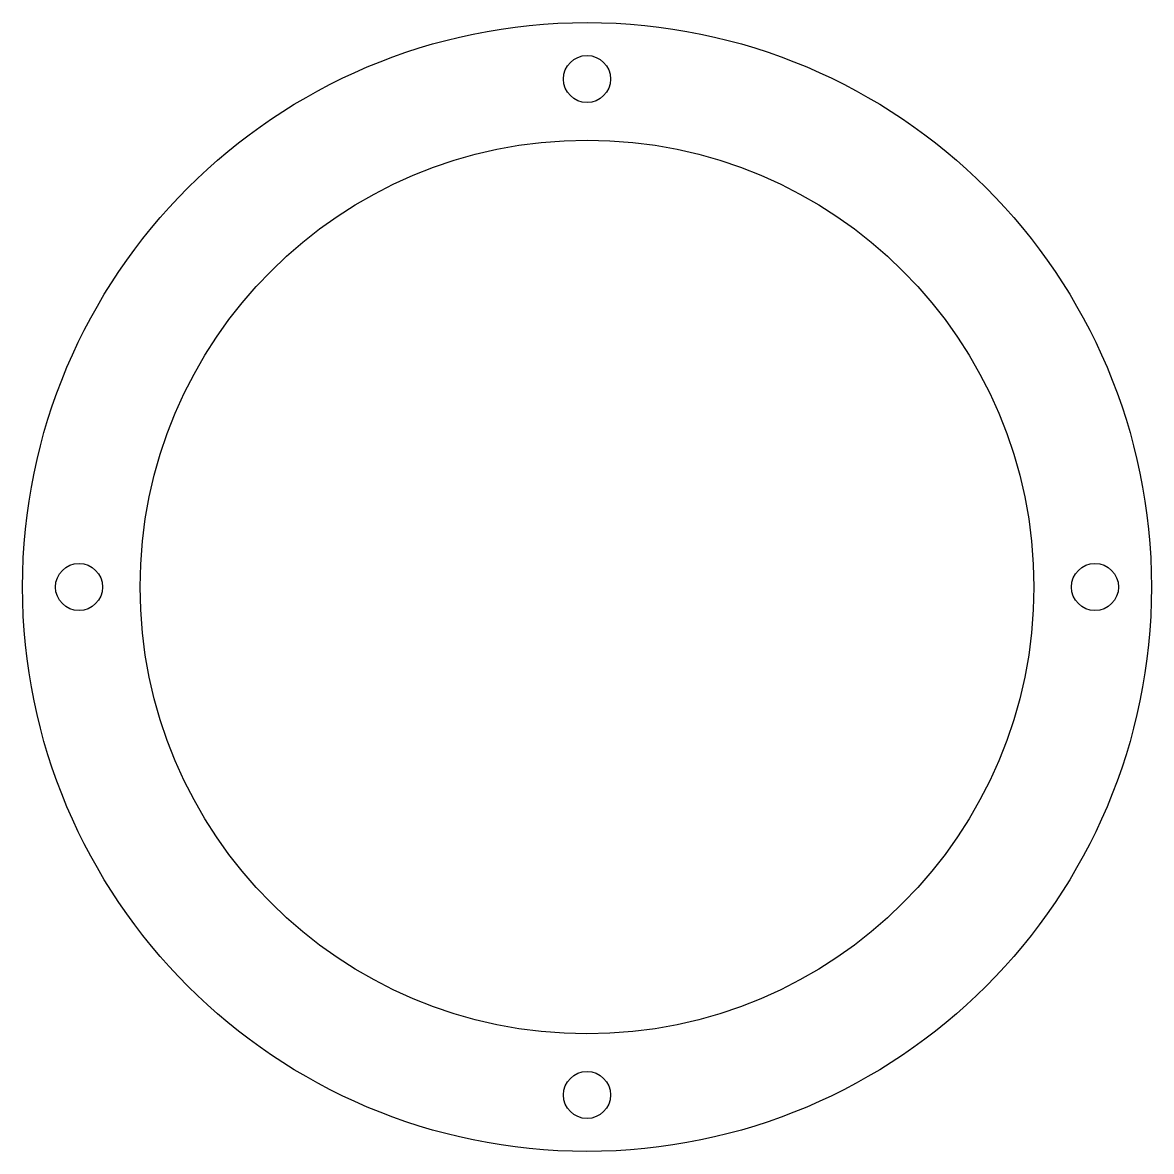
# Model space of a CAD drawing. Header units: millimetres. Extents: x -30 to 30, y -30 to 30.
import ezdxf

# ---------------------------------------------------------------- set-up
doc = ezdxf.new("R2010")
doc.units = ezdxf.units.MM

msp = doc.modelspace()

# ---------------------------------------------------------------- linework, layer by layer
for centre, radius in [((0, 0), 30), ((0, 27), 1.25), ((0, 0), 23.75), ((-27, 0), 1.25), ((27, 0), 1.25), ((0, -27), 1.25)]:
    msp.add_circle(centre, radius)

doc.saveas('drawing.dxf')
